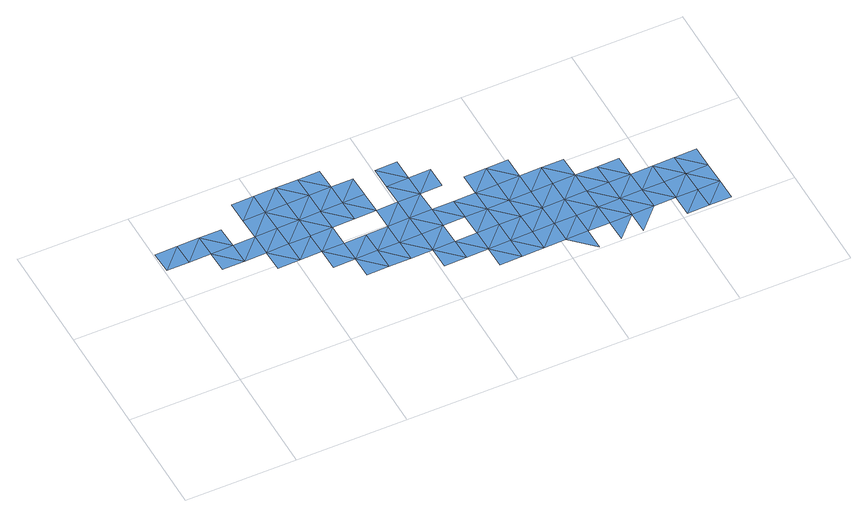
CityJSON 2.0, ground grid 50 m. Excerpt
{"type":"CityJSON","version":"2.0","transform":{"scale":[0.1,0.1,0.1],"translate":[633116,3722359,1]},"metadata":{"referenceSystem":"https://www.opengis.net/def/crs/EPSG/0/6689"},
"CityObjects":{
"waterbody1":{"type":"WaterBody","attributes":{"name":"福岡県津波浸水想定図","class":"1140","function":"2","WaterBodyTsunamiRiskAttribute.description":"1","WaterBodyTsunamiRiskAttribute.rank":"1"},"geometry":[{"type":"MultiSurface","lod":"1","boundaries":[[[0,1,2]],[[3,1,0]],[[1,3,4]],[[3,5,4]],[[5,6,7]],[[5,8,4]],[[7,8,5]],[[4,8,9]],[[10,8,7]],[[11,10,7]],[[12,13,11]],[[11,14,10]],[[15,16,10]],[[11,13,17]],[[14,11,17]],[[14,15,10]],[[16,18,19]],[[16,15,18]],[[17,20,14]],[[14,20,15]],[[20,17,21]],[[22,23,24]],[[15,25,18]],[[22,26,21]],[[15,20,27]],[[22,24,28]],[[15,27,25]],[[22,28,26]],[[24,29,30]],[[31,28,24]],[[30,32,24]],[[27,20,33]],[[33,20,34]],[[25,27,33]],[[24,32,31]],[[35,32,30]],[[25,33,36]],[[34,26,37]],[[38,33,34]],[[39,34,37]],[[33,38,36]],[[40,32,35]],[[38,34,39]],[[41,36,38]],[[35,42,40]],[[39,37,43]],[[43,44,39]],[[39,45,38]],[[44,45,39]],[[40,46,47]],[[48,46,40]],[[40,42,48]],[[49,50,42]],[[42,50,51]],[[46,48,52]],[[46,53,54]],[[50,55,51]],[[56,46,52]],[[53,46,56]],[[57,54,53]],[[51,55,58]],[[59,57,60]],[[61,55,62]],[[57,53,60]],[[59,60,63]],[[53,64,60]],[[55,61,65]],[[66,64,53]],[[58,55,67]],[[58,68,69]],[[67,68,58]],[[55,65,67]],[[65,61,70]],[[71,68,67]],[[65,70,72]],[[70,73,72]],[[68,71,74]],[[75,76,77]],[[73,70,78]],[[76,75,79]],[[80,73,78]],[[81,82,78]],[[73,83,84]],[[78,82,80]],[[73,80,83]],[[82,85,80]],[[85,83,80]],[[85,82,86]],[[87,88,83]],[[85,89,83]],[[90,91,86]],[[91,85,86]],[[87,83,89]],[[92,88,87]],[[87,93,92]],[[89,85,94]],[[85,91,94]],[[87,89,95]],[[95,89,94]],[[96,97,91]],[[98,87,95]],[[94,91,97]],[[97,99,94]],[[94,100,95]],[[95,100,98]],[[94,99,100]],[[98,100,101]],[[100,99,102]],[[99,103,102]],[[104,105,106]],[[104,107,105]],[[106,108,104]],[[109,107,110]],[[107,104,110]],[[111,109,110]]]}]},
"waterbody2":{"type":"WaterBody","attributes":{"name":"福岡県津波浸水想定図","class":"1140","function":"2","WaterBodyTsunamiRiskAttribute.description":"1","WaterBodyTsunamiRiskAttribute.rank":"2"},"geometry":[{"type":"MultiSurface","lod":"1","boundaries":[[[21,17,13]],[[21,13,22]],[[21,26,20]],[[20,26,34]],[[47,31,32]],[[47,32,40]],[[47,54,43]],[[46,54,47]],[[51,52,42]],[[48,42,52]],[[56,52,69]],[[112,56,69]],[[68,112,69]],[[75,112,68]],[[65,71,67]],[[74,75,68]],[[65,72,71]],[[79,75,74]],[[72,84,71]],[[71,84,74]],[[72,73,84]],[[84,113,74]],[[74,114,79]],[[79,114,76]],[[74,113,114]],[[76,114,115]],[[83,88,84]],[[92,114,113]],[[113,84,88]],[[92,113,88]],[[116,99,97]],[[103,99,116]],[[117,105,116]],[[107,103,116]],[[117,106,105]],[[102,103,107]],[[116,105,107]],[[102,107,109]]]}]}
},
"vertices":[
[9,675,4],[107,777,4],[7,775,4],[109,677,4],[207,779,4],[209,679,4],[211,579,5],[311,580,5],[309,680,5],[307,780,4],[409,682,6],[411,582,6],[413,482,7],[513,484,7],[509,684,7],[507,784,7],[407,782,7],[511,584,7],[505,884,7],[405,882,7],[609,686,7],[611,586,7],[613,486,7],[615,386,7],[715,388,7],[605,886,7],[711,588,7],[607,786,7],[713,488,7],[716,288,7],[816,290,7],[813,490,7],[815,390,7],[707,788,7],[709,688,7],[916,292,7],[705,888,7],[811,590,7],[807,790,7],[809,690,7],[914,392,7],[805,890,7],[1016,294,7],[911,592,7],[909,692,7],[907,792,7],[1012,494,7],[913,492,7],[1014,394,7],[1018,194,7],[1118,196,7],[1116,296,7],[1114,396,7],[1111,596,7],[1011,594,7],[1218,198,7],[1113,496,7],[1009,694,7],[1216,298,7],[1007,794,7],[1109,696,7],[1320,100,7],[1220,98,7],[1107,796,7],[1209,698,7],[1318,200,7],[1211,598,7],[1316,300,7],[1314,400,7],[1214,398,7],[1420,102,7],[1416,302,7],[1418,202,7],[1518,204,7],[1414,402,7],[1312,500,7],[1410,602,7],[1311,600,7],[1520,104,7],[1412,502,7],[1618,206,7],[1622,6,7],[1620,106,7],[1616,306,7],[1516,304,7],[1718,208,7],[1720,108,7],[1714,408,7],[1614,406,7],[1716,308,7],[1722,8,7],[1820,110,7],[1612,506,7],[1712,508,7],[1818,210,7],[1816,310,7],[1822,10,7],[1920,112,7],[1814,410,7],[1918,212,7],[1916,311,7],[1914,411,7],[2016,313,7],[2018,213,7],[2220,117,7],[2120,115,7],[2122,15,7],[2118,215,7],[2222,17,7],[2116,315,7],[2218,217,7],[2216,317,7],
[1212,498,7],[1514,404,7],[1512,504,7],[1510,604,7],[2020,113,7],[2022,13,7]
]}
